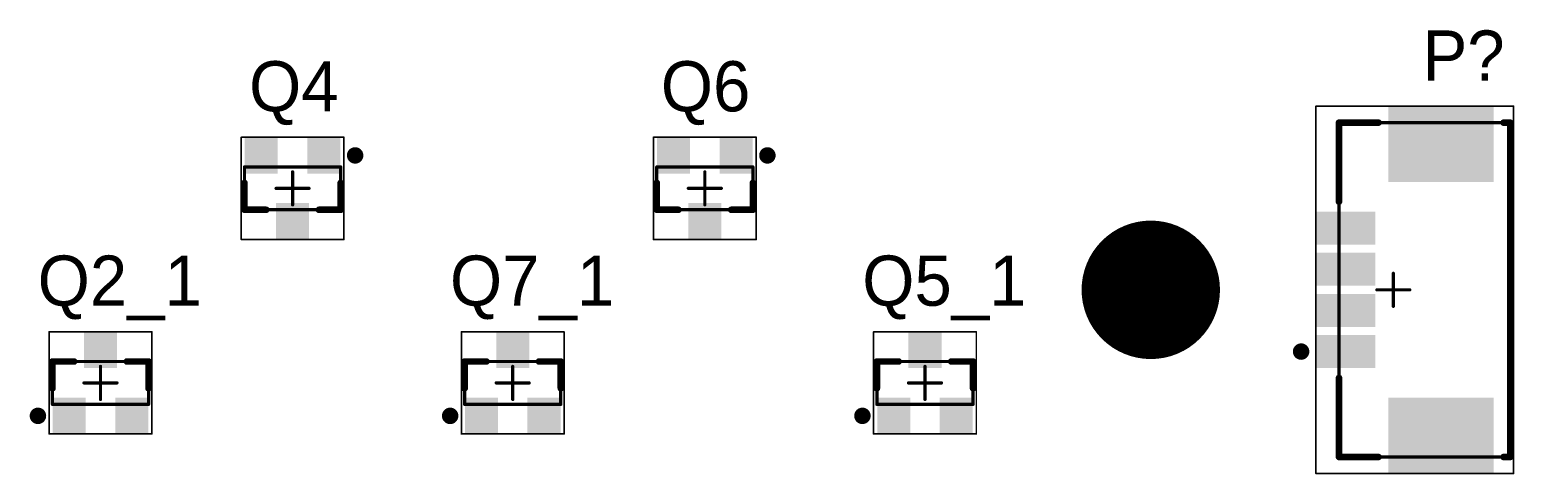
# Model space of a CAD drawing. Header units: millimetres. Extents: x 0 to 92.3, y -0.1 to 13.4.
# Drawn here: x 47.23 to 92.32, y -0.14 to 13.36 of the extents above; entities that cross this region are included whole.
import ezdxf

# ---------------------------------------------------------------- set-up
doc = ezdxf.new("R2010")
doc.units = ezdxf.units.MM
for name, color, linetype in [('BottomLayer', 5, 'Continuous'), ('BottomSolder', 6, 'Continuous'), ('Mechanical13', 56, 'Continuous'), ('Mechanical15', 56, 'Continuous'), ('MultiLayer', 9, 'Continuous'), ('PadHoleLayer', 156, 'Continuous'), ('TopLayer', 1, 'Continuous'), ('TopOverlay', 2, 'Continuous'), ('TopPaste', 8, 'Continuous'), ('TopSolder', 216, 'Continuous')]:
    doc.layers.add(name, color=color, linetype=linetype)

# ---------------------------------------------------------------- blocks, each defined once
blk = doc.blocks.new('ONSC_SOT_23_3_318_08_V_1')
at = {"layer": 'Mechanical13', "const_width": 0.1}
for points in [[(-0.65, 1.46), (-0.65, -1.46)], [(-0.65, 1.46), (0.65, 1.46)], [(0.65, 1.46), (0.65, -1.46)], [(-0.65, -1.46), (0.65, -1.46)]]:
    blk.add_lwpolyline(points, dxfattribs=at)
at = {"layer": 'Mechanical13', "const_width": 0.05}
for points in [[(-0.675, 1.46, 1), (-0.625, 1.46, 1)], [(-0.675, 1.46, 1), (-0.625, 1.46, 1)], [(0.625, 1.46, 1), (0.675, 1.46, 1)], [(0.625, 1.46, 1), (0.675, 1.46, 1)], [(-0.675, -1.46, 1), (-0.625, -1.46, 1)], [(-0.675, -1.46, 1), (-0.625, -1.46, 1)], [(0.625, -1.46, 1), (0.675, -1.46, 1)], [(0.625, -1.46, 1), (0.675, -1.46, 1)]]:
    blk.add_lwpolyline(points, format="xyb", close=True, dxfattribs=at)
at = {"layer": 'Mechanical15'}
for points, const_width in [([(-1.55, 1.56), (-1.55, -1.56)], 0.05), ([(-1.55, 1.56), (1.55, 1.56)], 0.05), ([(1.55, 1.56), (1.55, -1.56)], 0.05), ([(0, 0.5), (0, -0.5)], 0.1), ([(-0.5, 0), (0.5, 0)], 0.1), ([(-1.55, -1.56), (1.55, -1.56)], 0.05)]:
    blk.add_lwpolyline(points, dxfattribs=dict(at, const_width=const_width))
for points, const_width in [([(-1.562, 1.56, 1), (-1.538, 1.56, 1)], 0.025), ([(-1.562, 1.56, 1), (-1.538, 1.56, 1)], 0.025), ([(1.538, 1.56, 1), (1.562, 1.56, 1)], 0.025), ([(1.538, 1.56, 1), (1.562, 1.56, 1)], 0.025), ([(-0.025, 0.5, 1), (0.025, 0.5, 1)], 0.05), ([(-0.525, 0, 1), (-0.475, 0, 1)], 0.05), ([(0.475, 0, 1), (0.525, 0, 1)], 0.05), ([(-0.025, -0.5, 1), (0.025, -0.5, 1)], 0.05), ([(-1.562, -1.56, 1), (-1.538, -1.56, 1)], 0.025), ([(-1.562, -1.56, 1), (-1.538, -1.56, 1)], 0.025), ([(1.538, -1.56, 1), (1.562, -1.56, 1)], 0.025), ([(1.538, -1.56, 1), (1.562, -1.56, 1)], 0.025)]:
    blk.add_lwpolyline(points, format="xyb", close=True, dxfattribs=dict(at, const_width=const_width))
at = {"layer": 'TopLayer'}
for points in [[(-0.55, 0.55), (-0.55, 1.35), (-1.45, 0.55), (-1.45, 1.35)], [(1.45, -0.4), (1.45, 0.4), (0.55, -0.4), (0.55, 0.4)], [(-0.55, -1.35), (-0.55, -0.55), (-1.45, -1.35), (-1.45, -0.55)]]:
    blk.add_solid(points, dxfattribs=at)
at = {"layer": 'TopOverlay'}
for points, const_width in [([(-0.875, 1.9, 1), (-1.125, 1.9, 1)], 0.25), ([(-1.188, 1.9, 1), (-1.063, 1.9, 1)], 0.125), ([(-0.937, 1.9, 1), (-0.813, 1.9, 1)], 0.125), ([(-0.215, 1.46, 1), (-0.115, 1.46, 1)], 0.1), ([(0.6, 1.46, 1), (0.7, 1.46, 1)], 0.1), ([(0.6, 1.46, 1), (0.7, 1.46, 1)], 0.1), ([(0.6, 0.8, 1), (0.7, 0.8, 1)], 0.1), ([(0.6, -0.8, 1), (0.7, -0.8, 1)], 0.1), ([(-0.215, -1.46, 1), (-0.115, -1.46, 1)], 0.1), ([(0.6, -1.46, 1), (0.7, -1.46, 1)], 0.1), ([(0.6, -1.46, 1), (0.7, -1.46, 1)], 0.1)]:
    blk.add_lwpolyline(points, format="xyb", close=True, dxfattribs=dict(at, const_width=const_width))
at = {"layer": 'TopOverlay', "const_width": 0.2}
for points in [[(-0.165, 1.46), (0.65, 1.46)], [(0.65, 1.46), (0.65, 0.8)], [(0.65, -0.8), (0.65, -1.46)], [(-0.165, -1.46), (0.65, -1.46)]]:
    blk.add_lwpolyline(points, dxfattribs=at)
at = {"layer": 'TopPaste'}
for points in [[(-0.55, 0.55), (-0.55, 1.35), (-1.45, 0.55), (-1.45, 1.35)], [(1.45, -0.4), (1.45, 0.4), (0.55, -0.4), (0.55, 0.4)], [(-0.55, -1.35), (-0.55, -0.55), (-1.45, -1.35), (-1.45, -0.55)]]:
    blk.add_solid(points, dxfattribs=at)
at = {"layer": 'TopSolder'}
for points in [[(-0.448, 0.448), (-0.448, 1.452), (-1.552, 0.448), (-1.552, 1.452)], [(1.552, -0.502), (1.552, 0.502), (0.448, -0.502), (0.448, 0.502)], [(-0.448, -1.452), (-0.448, -0.448), (-1.552, -1.452), (-1.552, -0.448)]]:
    blk.add_solid(points, dxfattribs=at)
blk = doc.blocks.new('ONSC_SOT_23_3_318_08_V_3')
at = {"layer": 'Mechanical13', "const_width": 0.1}
for points in [[(-0.65, 1.46), (-0.65, -1.46)], [(-0.65, 1.46), (0.65, 1.46)], [(0.65, 1.46), (0.65, -1.46)], [(-0.65, -1.46), (0.65, -1.46)]]:
    blk.add_lwpolyline(points, dxfattribs=at)
at = {"layer": 'Mechanical13', "const_width": 0.05}
for points in [[(-0.675, 1.46, 1), (-0.625, 1.46, 1)], [(-0.675, 1.46, 1), (-0.625, 1.46, 1)], [(0.625, 1.46, 1), (0.675, 1.46, 1)], [(0.625, 1.46, 1), (0.675, 1.46, 1)], [(-0.675, -1.46, 1), (-0.625, -1.46, 1)], [(-0.675, -1.46, 1), (-0.625, -1.46, 1)], [(0.625, -1.46, 1), (0.675, -1.46, 1)], [(0.625, -1.46, 1), (0.675, -1.46, 1)]]:
    blk.add_lwpolyline(points, format="xyb", close=True, dxfattribs=at)
at = {"layer": 'Mechanical15'}
for points, const_width in [([(-1.55, 1.56), (-1.55, -1.56)], 0.05), ([(-1.55, 1.56), (1.55, 1.56)], 0.05), ([(1.55, 1.56), (1.55, -1.56)], 0.05), ([(0, 0.5), (0, -0.5)], 0.1), ([(-0.5, 0), (0.5, 0)], 0.1), ([(-1.55, -1.56), (1.55, -1.56)], 0.05)]:
    blk.add_lwpolyline(points, dxfattribs=dict(at, const_width=const_width))
for points, const_width in [([(-1.562, 1.56, 1), (-1.538, 1.56, 1)], 0.025), ([(-1.562, 1.56, 1), (-1.538, 1.56, 1)], 0.025), ([(1.538, 1.56, 1), (1.562, 1.56, 1)], 0.025), ([(1.538, 1.56, 1), (1.562, 1.56, 1)], 0.025), ([(-0.025, 0.5, 1), (0.025, 0.5, 1)], 0.05), ([(-0.525, 0, 1), (-0.475, 0, 1)], 0.05), ([(0.475, 0, 1), (0.525, 0, 1)], 0.05), ([(-0.025, -0.5, 1), (0.025, -0.5, 1)], 0.05), ([(-1.562, -1.56, 1), (-1.538, -1.56, 1)], 0.025), ([(-1.562, -1.56, 1), (-1.538, -1.56, 1)], 0.025), ([(1.538, -1.56, 1), (1.562, -1.56, 1)], 0.025), ([(1.538, -1.56, 1), (1.562, -1.56, 1)], 0.025)]:
    blk.add_lwpolyline(points, format="xyb", close=True, dxfattribs=dict(at, const_width=const_width))
at = {"layer": 'TopLayer'}
for points in [[(-0.55, 0.55), (-0.55, 1.35), (-1.45, 0.55), (-1.45, 1.35)], [(1.45, -0.4), (1.45, 0.4), (0.55, -0.4), (0.55, 0.4)], [(-0.55, -1.35), (-0.55, -0.55), (-1.45, -1.35), (-1.45, -0.55)]]:
    blk.add_solid(points, dxfattribs=at)
at = {"layer": 'TopOverlay'}
for points, const_width in [([(-0.875, 1.9, 1), (-1.125, 1.9, 1)], 0.25), ([(-1.188, 1.9, 1), (-1.063, 1.9, 1)], 0.125), ([(-0.937, 1.9, 1), (-0.813, 1.9, 1)], 0.125), ([(-0.215, 1.46, 1), (-0.115, 1.46, 1)], 0.1), ([(0.6, 1.46, 1), (0.7, 1.46, 1)], 0.1), ([(0.6, 1.46, 1), (0.7, 1.46, 1)], 0.1), ([(0.6, 0.8, 1), (0.7, 0.8, 1)], 0.1), ([(0.6, -0.8, 1), (0.7, -0.8, 1)], 0.1), ([(-0.215, -1.46, 1), (-0.115, -1.46, 1)], 0.1), ([(0.6, -1.46, 1), (0.7, -1.46, 1)], 0.1), ([(0.6, -1.46, 1), (0.7, -1.46, 1)], 0.1)]:
    blk.add_lwpolyline(points, format="xyb", close=True, dxfattribs=dict(at, const_width=const_width))
at = {"layer": 'TopOverlay', "const_width": 0.2}
for points in [[(-0.165, 1.46), (0.65, 1.46)], [(0.65, 1.46), (0.65, 0.8)], [(0.65, -0.8), (0.65, -1.46)], [(-0.165, -1.46), (0.65, -1.46)]]:
    blk.add_lwpolyline(points, dxfattribs=at)
at = {"layer": 'TopPaste'}
for points in [[(-0.55, 0.55), (-0.55, 1.35), (-1.45, 0.55), (-1.45, 1.35)], [(1.45, -0.4), (1.45, 0.4), (0.55, -0.4), (0.55, 0.4)], [(-0.55, -1.35), (-0.55, -0.55), (-1.45, -1.35), (-1.45, -0.55)]]:
    blk.add_solid(points, dxfattribs=at)
at = {"layer": 'TopSolder'}
for points in [[(-0.448, 0.448), (-0.448, 1.452), (-1.552, 0.448), (-1.552, 1.452)], [(1.552, -0.502), (1.552, 0.502), (0.448, -0.502), (0.448, 0.502)], [(-0.448, -1.452), (-0.448, -0.448), (-1.552, -1.452), (-1.552, -0.448)]]:
    blk.add_solid(points, dxfattribs=at)
blk = doc.blocks.new('ONSC_SOT_23_3_318_08_V_5')
at = {"layer": 'Mechanical13', "const_width": 0.1}
for points in [[(-0.65, 1.46), (-0.65, -1.46)], [(-0.65, 1.46), (0.65, 1.46)], [(0.65, 1.46), (0.65, -1.46)], [(-0.65, -1.46), (0.65, -1.46)]]:
    blk.add_lwpolyline(points, dxfattribs=at)
at = {"layer": 'Mechanical13', "const_width": 0.05}
for points in [[(-0.675, 1.46, 1), (-0.625, 1.46, 1)], [(-0.675, 1.46, 1), (-0.625, 1.46, 1)], [(0.625, 1.46, 1), (0.675, 1.46, 1)], [(0.625, 1.46, 1), (0.675, 1.46, 1)], [(-0.675, -1.46, 1), (-0.625, -1.46, 1)], [(-0.675, -1.46, 1), (-0.625, -1.46, 1)], [(0.625, -1.46, 1), (0.675, -1.46, 1)], [(0.625, -1.46, 1), (0.675, -1.46, 1)]]:
    blk.add_lwpolyline(points, format="xyb", close=True, dxfattribs=at)
at = {"layer": 'Mechanical15'}
for points, const_width in [([(-1.55, 1.56), (-1.55, -1.56)], 0.05), ([(-1.55, 1.56), (1.55, 1.56)], 0.05), ([(1.55, 1.56), (1.55, -1.56)], 0.05), ([(0, 0.5), (0, -0.5)], 0.1), ([(-0.5, 0), (0.5, 0)], 0.1), ([(-1.55, -1.56), (1.55, -1.56)], 0.05)]:
    blk.add_lwpolyline(points, dxfattribs=dict(at, const_width=const_width))
for points, const_width in [([(-1.562, 1.56, 1), (-1.538, 1.56, 1)], 0.025), ([(-1.562, 1.56, 1), (-1.538, 1.56, 1)], 0.025), ([(1.538, 1.56, 1), (1.562, 1.56, 1)], 0.025), ([(1.538, 1.56, 1), (1.562, 1.56, 1)], 0.025), ([(-0.025, 0.5, 1), (0.025, 0.5, 1)], 0.05), ([(-0.525, 0, 1), (-0.475, 0, 1)], 0.05), ([(0.475, 0, 1), (0.525, 0, 1)], 0.05), ([(-0.025, -0.5, 1), (0.025, -0.5, 1)], 0.05), ([(-1.562, -1.56, 1), (-1.538, -1.56, 1)], 0.025), ([(-1.562, -1.56, 1), (-1.538, -1.56, 1)], 0.025), ([(1.538, -1.56, 1), (1.562, -1.56, 1)], 0.025), ([(1.538, -1.56, 1), (1.562, -1.56, 1)], 0.025)]:
    blk.add_lwpolyline(points, format="xyb", close=True, dxfattribs=dict(at, const_width=const_width))
at = {"layer": 'TopLayer'}
for points in [[(-0.55, 0.55), (-0.55, 1.35), (-1.45, 0.55), (-1.45, 1.35)], [(1.45, -0.4), (1.45, 0.4), (0.55, -0.4), (0.55, 0.4)], [(-0.55, -1.35), (-0.55, -0.55), (-1.45, -1.35), (-1.45, -0.55)]]:
    blk.add_solid(points, dxfattribs=at)
at = {"layer": 'TopOverlay'}
for points, const_width in [([(-0.875, 1.9, 1), (-1.125, 1.9, 1)], 0.25), ([(-1.188, 1.9, 1), (-1.063, 1.9, 1)], 0.125), ([(-0.937, 1.9, 1), (-0.813, 1.9, 1)], 0.125), ([(-0.215, 1.46, 1), (-0.115, 1.46, 1)], 0.1), ([(0.6, 1.46, 1), (0.7, 1.46, 1)], 0.1), ([(0.6, 1.46, 1), (0.7, 1.46, 1)], 0.1), ([(0.6, 0.8, 1), (0.7, 0.8, 1)], 0.1), ([(0.6, -0.8, 1), (0.7, -0.8, 1)], 0.1), ([(-0.215, -1.46, 1), (-0.115, -1.46, 1)], 0.1), ([(0.6, -1.46, 1), (0.7, -1.46, 1)], 0.1), ([(0.6, -1.46, 1), (0.7, -1.46, 1)], 0.1)]:
    blk.add_lwpolyline(points, format="xyb", close=True, dxfattribs=dict(at, const_width=const_width))
at = {"layer": 'TopOverlay', "const_width": 0.2}
for points in [[(-0.165, 1.46), (0.65, 1.46)], [(0.65, 1.46), (0.65, 0.8)], [(0.65, -0.8), (0.65, -1.46)], [(-0.165, -1.46), (0.65, -1.46)]]:
    blk.add_lwpolyline(points, dxfattribs=at)
at = {"layer": 'TopPaste'}
for points in [[(-0.55, 0.55), (-0.55, 1.35), (-1.45, 0.55), (-1.45, 1.35)], [(1.45, -0.4), (1.45, 0.4), (0.55, -0.4), (0.55, 0.4)], [(-0.55, -1.35), (-0.55, -0.55), (-1.45, -1.35), (-1.45, -0.55)]]:
    blk.add_solid(points, dxfattribs=at)
at = {"layer": 'TopSolder'}
for points in [[(-0.448, 0.448), (-0.448, 1.452), (-1.552, 0.448), (-1.552, 1.452)], [(1.552, -0.502), (1.552, 0.502), (0.448, -0.502), (0.448, 0.502)], [(-0.448, -1.452), (-0.448, -0.448), (-1.552, -1.452), (-1.552, -0.448)]]:
    blk.add_solid(points, dxfattribs=at)
blk = doc.blocks.new('MOLEX_53261_0471_V_6')
at = {"layer": 'Mechanical13', "const_width": 0.1}
for points in [[(-5.075, 1.65), (-5.075, -3.55)], [(-5.075, 1.65), (5.075, 1.65)], [(5.075, 1.65), (5.075, -3.55)], [(-5.075, -3.55), (5.075, -3.55)]]:
    blk.add_lwpolyline(points, dxfattribs=at)
at = {"layer": 'Mechanical13', "const_width": 0.05}
for points in [[(-5.1, 1.65, 1), (-5.05, 1.65, 1)], [(-5.1, 1.65, 1), (-5.05, 1.65, 1)], [(5.05, 1.65, 1), (5.1, 1.65, 1)], [(5.05, 1.65, 1), (5.1, 1.65, 1)], [(-5.1, -3.55, 1), (-5.05, -3.55, 1)], [(-5.1, -3.55, 1), (-5.05, -3.55, 1)], [(5.05, -3.55, 1), (5.1, -3.55, 1)], [(5.05, -3.55, 1), (5.1, -3.55, 1)]]:
    blk.add_lwpolyline(points, format="xyb", close=True, dxfattribs=at)
at = {"layer": 'Mechanical15'}
for points, const_width in [([(-5.575, 2.35), (-5.575, -3.65)], 0.05), ([(-5.575, 2.35), (5.575, 2.35)], 0.05), ([(5.575, 2.35), (5.575, -3.65)], 0.05), ([(0, 0.5), (0, -0.5)], 0.1), ([(-0.5, 0), (0.5, 0)], 0.1), ([(-5.575, -3.65), (5.575, -3.65)], 0.05)]:
    blk.add_lwpolyline(points, dxfattribs=dict(at, const_width=const_width))
for points, const_width in [([(-5.587, 2.35, 1), (-5.563, 2.35, 1)], 0.025), ([(-5.587, 2.35, 1), (-5.563, 2.35, 1)], 0.025), ([(5.563, 2.35, 1), (5.587, 2.35, 1)], 0.025), ([(5.563, 2.35, 1), (5.587, 2.35, 1)], 0.025), ([(-0.025, 0.5, 1), (0.025, 0.5, 1)], 0.05), ([(-0.525, 0, 1), (-0.475, 0, 1)], 0.05), ([(0.475, 0, 1), (0.525, 0, 1)], 0.05), ([(-0.025, -0.5, 1), (0.025, -0.5, 1)], 0.05), ([(-5.587, -3.65, 1), (-5.563, -3.65, 1)], 0.025), ([(-5.587, -3.65, 1), (-5.563, -3.65, 1)], 0.025), ([(5.563, -3.65, 1), (5.587, -3.65, 1)], 0.025), ([(5.563, -3.65, 1), (5.587, -3.65, 1)], 0.025)]:
    blk.add_lwpolyline(points, format="xyb", close=True, dxfattribs=dict(at, const_width=const_width))
at = {"layer": 'TopLayer'}
for points in [[(-2.275, 0.65), (-1.475, 0.65), (-2.275, 2.25), (-1.475, 2.25)], [(-1.025, 0.65), (-0.225, 0.65), (-1.025, 2.25), (-0.225, 2.25)], [(0.225, 0.65), (1.025, 0.65), (0.225, 2.25), (1.025, 2.25)], [(1.475, 0.65), (2.275, 0.65), (1.475, 2.25), (2.275, 2.25)], [(-5.475, -2.95), (-3.375, -2.95), (-5.475, 0.05), (-3.375, 0.05)], [(5.475, 0.05), (3.375, 0.05), (5.475, -2.95), (3.375, -2.95)]]:
    blk.add_solid(points, dxfattribs=at)
at = {"layer": 'TopOverlay'}
for points, const_width in [([(-1.75, 2.8, 1), (-2, 2.8, 1)], 0.25), ([(-2.063, 2.8, 1), (-1.938, 2.8, 1)], 0.125), ([(-1.812, 2.8, 1), (-1.687, 2.8, 1)], 0.125), ([(-5.125, 1.65, 1), (-5.025, 1.65, 1)], 0.1), ([(-5.125, 1.65, 1), (-5.025, 1.65, 1)], 0.1), ([(-2.725, 1.65, 1), (-2.625, 1.65, 1)], 0.1), ([(2.625, 1.65, 1), (2.725, 1.65, 1)], 0.1), ([(5.025, 1.65, 1), (5.125, 1.65, 1)], 0.1), ([(5.025, 1.65, 1), (5.125, 1.65, 1)], 0.1), ([(-5.125, 0.45, 1), (-5.025, 0.45, 1)], 0.1), ([(5.025, 0.45, 1), (5.125, 0.45, 1)], 0.1), ([(-5.125, -3.35, 1), (-5.025, -3.35, 1)], 0.1), ([(-5.125, -3.55, 1), (-5.025, -3.55, 1)], 0.1), ([(-5.125, -3.55, 1), (-5.025, -3.55, 1)], 0.1), ([(5.025, -3.35, 1), (5.125, -3.35, 1)], 0.1), ([(5.025, -3.55, 1), (5.125, -3.55, 1)], 0.1), ([(5.025, -3.55, 1), (5.125, -3.55, 1)], 0.1)]:
    blk.add_lwpolyline(points, format="xyb", close=True, dxfattribs=dict(at, const_width=const_width))
at = {"layer": 'TopOverlay', "const_width": 0.2}
for points in [[(-5.075, 1.65), (-2.675, 1.65)], [(-5.075, 1.65), (-5.075, 0.45)], [(2.675, 1.65), (5.075, 1.65)], [(5.075, 1.65), (5.075, 0.45)], [(-5.075, -3.35), (-5.075, -3.55)], [(-5.075, -3.55), (5.075, -3.55)], [(5.075, -3.35), (5.075, -3.55)]]:
    blk.add_lwpolyline(points, dxfattribs=at)
at = {"layer": 'TopPaste'}
for points in [[(-2.275, 0.65), (-1.475, 0.65), (-2.275, 2.25), (-1.475, 2.25)], [(-1.025, 0.65), (-0.225, 0.65), (-1.025, 2.25), (-0.225, 2.25)], [(0.225, 0.65), (1.025, 0.65), (0.225, 2.25), (1.025, 2.25)], [(1.475, 0.65), (2.275, 0.65), (1.475, 2.25), (2.275, 2.25)], [(-5.475, -2.95), (-3.375, -2.95), (-5.475, 0.05), (-3.375, 0.05)], [(5.475, 0.05), (3.375, 0.05), (5.475, -2.95), (3.375, -2.95)]]:
    blk.add_solid(points, dxfattribs=at)
at = {"layer": 'TopSolder'}
for points in [[(-2.377, 0.548), (-1.373, 0.548), (-2.377, 2.352), (-1.373, 2.352)], [(-1.127, 0.548), (-0.123, 0.548), (-1.127, 2.352), (-0.123, 2.352)], [(0.123, 0.548), (1.127, 0.548), (0.123, 2.352), (1.127, 2.352)], [(1.373, 0.548), (2.377, 0.548), (1.373, 2.352), (2.377, 2.352)], [(-5.577, -3.052), (-3.273, -3.052), (-5.577, 0.152), (-3.273, 0.152)], [(5.577, 0.152), (3.273, 0.152), (5.577, -3.052), (3.273, -3.052)]]:
    blk.add_solid(points, dxfattribs=at)
blk = doc.blocks.new('ONSC_SOT_23_3_318_08_V_9')
at = {"layer": 'Mechanical13', "const_width": 0.1}
for points in [[(-0.65, -1.46), (-0.65, 1.46)], [(0.65, 1.46), (-0.65, 1.46)], [(0.65, -1.46), (0.65, 1.46)], [(0.65, -1.46), (-0.65, -1.46)]]:
    blk.add_lwpolyline(points, dxfattribs=at)
at = {"layer": 'Mechanical13', "const_width": 0.05}
for points in [[(-0.675, 1.46, 1), (-0.625, 1.46, 1)], [(-0.675, 1.46, 1), (-0.625, 1.46, 1)], [(0.625, 1.46, 1), (0.675, 1.46, 1)], [(0.625, 1.46, 1), (0.675, 1.46, 1)], [(-0.675, -1.46, 1), (-0.625, -1.46, 1)], [(-0.675, -1.46, 1), (-0.625, -1.46, 1)], [(0.625, -1.46, 1), (0.675, -1.46, 1)], [(0.625, -1.46, 1), (0.675, -1.46, 1)]]:
    blk.add_lwpolyline(points, format="xyb", close=True, dxfattribs=at)
at = {"layer": 'Mechanical15'}
for points, const_width in [([(-1.55, -1.56), (-1.55, 1.56)], 0.05), ([(1.55, 1.56), (-1.55, 1.56)], 0.05), ([(1.55, -1.56), (1.55, 1.56)], 0.05), ([(0, -0.5), (0, 0.5)], 0.1), ([(0.5, 0), (-0.5, 0)], 0.1), ([(1.55, -1.56), (-1.55, -1.56)], 0.05)]:
    blk.add_lwpolyline(points, dxfattribs=dict(at, const_width=const_width))
for points, const_width in [([(-1.562, 1.56, 1), (-1.538, 1.56, 1)], 0.025), ([(-1.562, 1.56, 1), (-1.538, 1.56, 1)], 0.025), ([(1.538, 1.56, 1), (1.562, 1.56, 1)], 0.025), ([(1.538, 1.56, 1), (1.562, 1.56, 1)], 0.025), ([(-0.025, 0.5, 1), (0.025, 0.5, 1)], 0.05), ([(-0.525, 0, 1), (-0.475, 0, 1)], 0.05), ([(0.475, 0, 1), (0.525, 0, 1)], 0.05), ([(-0.025, -0.5, 1), (0.025, -0.5, 1)], 0.05), ([(-1.562, -1.56, 1), (-1.538, -1.56, 1)], 0.025), ([(-1.562, -1.56, 1), (-1.538, -1.56, 1)], 0.025), ([(1.538, -1.56, 1), (1.562, -1.56, 1)], 0.025), ([(1.538, -1.56, 1), (1.562, -1.56, 1)], 0.025)]:
    blk.add_lwpolyline(points, format="xyb", close=True, dxfattribs=dict(at, const_width=const_width))
at = {"layer": 'TopLayer'}
for points in [[(-0.55, 0.55), (-0.55, 1.35), (-1.45, 0.55), (-1.45, 1.35)], [(1.45, -0.4), (1.45, 0.4), (0.55, -0.4), (0.55, 0.4)], [(-0.55, -1.35), (-0.55, -0.55), (-1.45, -1.35), (-1.45, -0.55)]]:
    blk.add_solid(points, dxfattribs=at)
at = {"layer": 'TopOverlay'}
for points, const_width in [([(-0.875, 1.9, 1), (-1.125, 1.9, 1)], 0.25), ([(-1.188, 1.9, 1), (-1.063, 1.9, 1)], 0.125), ([(-0.937, 1.9, 1), (-0.813, 1.9, 1)], 0.125), ([(-0.215, 1.46, 1), (-0.115, 1.46, 1)], 0.1), ([(0.6, 1.46, 1), (0.7, 1.46, 1)], 0.1), ([(0.6, 1.46, 1), (0.7, 1.46, 1)], 0.1), ([(0.6, 0.8, 1), (0.7, 0.8, 1)], 0.1), ([(0.6, -0.8, 1), (0.7, -0.8, 1)], 0.1), ([(-0.215, -1.46, 1), (-0.115, -1.46, 1)], 0.1), ([(0.6, -1.46, 1), (0.7, -1.46, 1)], 0.1), ([(0.6, -1.46, 1), (0.7, -1.46, 1)], 0.1)]:
    blk.add_lwpolyline(points, format="xyb", close=True, dxfattribs=dict(at, const_width=const_width))
at = {"layer": 'TopOverlay', "const_width": 0.2}
for points in [[(0.65, 1.46), (-0.165, 1.46)], [(0.65, 0.8), (0.65, 1.46)], [(0.65, -1.46), (0.65, -0.8)], [(0.65, -1.46), (-0.165, -1.46)]]:
    blk.add_lwpolyline(points, dxfattribs=at)
at = {"layer": 'TopPaste'}
for points in [[(-0.55, 0.55), (-0.55, 1.35), (-1.45, 0.55), (-1.45, 1.35)], [(1.45, -0.4), (1.45, 0.4), (0.55, -0.4), (0.55, 0.4)], [(-0.55, -1.35), (-0.55, -0.55), (-1.45, -1.35), (-1.45, -0.55)]]:
    blk.add_solid(points, dxfattribs=at)
at = {"layer": 'TopSolder'}
for points in [[(-0.448, 0.448), (-0.448, 1.452), (-1.552, 0.448), (-1.552, 1.452)], [(1.552, -0.502), (1.552, 0.502), (0.448, -0.502), (0.448, 0.502)], [(-0.448, -1.452), (-0.448, -0.448), (-1.552, -1.452), (-1.552, -0.448)]]:
    blk.add_solid(points, dxfattribs=at)
blk = doc.blocks.new('ONSC_SOT_23_3_318_08_V_11')
at = {"layer": 'Mechanical13', "const_width": 0.1}
for points in [[(-0.65, -1.46), (-0.65, 1.46)], [(0.65, 1.46), (-0.65, 1.46)], [(0.65, -1.46), (0.65, 1.46)], [(0.65, -1.46), (-0.65, -1.46)]]:
    blk.add_lwpolyline(points, dxfattribs=at)
at = {"layer": 'Mechanical13', "const_width": 0.05}
for points in [[(-0.675, 1.46, 1), (-0.625, 1.46, 1)], [(-0.675, 1.46, 1), (-0.625, 1.46, 1)], [(0.625, 1.46, 1), (0.675, 1.46, 1)], [(0.625, 1.46, 1), (0.675, 1.46, 1)], [(-0.675, -1.46, 1), (-0.625, -1.46, 1)], [(-0.675, -1.46, 1), (-0.625, -1.46, 1)], [(0.625, -1.46, 1), (0.675, -1.46, 1)], [(0.625, -1.46, 1), (0.675, -1.46, 1)]]:
    blk.add_lwpolyline(points, format="xyb", close=True, dxfattribs=at)
at = {"layer": 'Mechanical15'}
for points, const_width in [([(-1.55, -1.56), (-1.55, 1.56)], 0.05), ([(1.55, 1.56), (-1.55, 1.56)], 0.05), ([(1.55, -1.56), (1.55, 1.56)], 0.05), ([(0, -0.5), (0, 0.5)], 0.1), ([(0.5, 0), (-0.5, 0)], 0.1), ([(1.55, -1.56), (-1.55, -1.56)], 0.05)]:
    blk.add_lwpolyline(points, dxfattribs=dict(at, const_width=const_width))
for points, const_width in [([(-1.562, 1.56, 1), (-1.538, 1.56, 1)], 0.025), ([(-1.562, 1.56, 1), (-1.538, 1.56, 1)], 0.025), ([(1.538, 1.56, 1), (1.562, 1.56, 1)], 0.025), ([(1.538, 1.56, 1), (1.562, 1.56, 1)], 0.025), ([(-0.025, 0.5, 1), (0.025, 0.5, 1)], 0.05), ([(-0.525, 0, 1), (-0.475, 0, 1)], 0.05), ([(0.475, 0, 1), (0.525, 0, 1)], 0.05), ([(-0.025, -0.5, 1), (0.025, -0.5, 1)], 0.05), ([(-1.562, -1.56, 1), (-1.538, -1.56, 1)], 0.025), ([(-1.562, -1.56, 1), (-1.538, -1.56, 1)], 0.025), ([(1.538, -1.56, 1), (1.562, -1.56, 1)], 0.025), ([(1.538, -1.56, 1), (1.562, -1.56, 1)], 0.025)]:
    blk.add_lwpolyline(points, format="xyb", close=True, dxfattribs=dict(at, const_width=const_width))
at = {"layer": 'TopLayer'}
for points in [[(-0.55, 0.55), (-0.55, 1.35), (-1.45, 0.55), (-1.45, 1.35)], [(1.45, -0.4), (1.45, 0.4), (0.55, -0.4), (0.55, 0.4)], [(-0.55, -1.35), (-0.55, -0.55), (-1.45, -1.35), (-1.45, -0.55)]]:
    blk.add_solid(points, dxfattribs=at)
at = {"layer": 'TopOverlay'}
for points, const_width in [([(-0.875, 1.9, 1), (-1.125, 1.9, 1)], 0.25), ([(-1.188, 1.9, 1), (-1.063, 1.9, 1)], 0.125), ([(-0.937, 1.9, 1), (-0.813, 1.9, 1)], 0.125), ([(-0.215, 1.46, 1), (-0.115, 1.46, 1)], 0.1), ([(0.6, 1.46, 1), (0.7, 1.46, 1)], 0.1), ([(0.6, 1.46, 1), (0.7, 1.46, 1)], 0.1), ([(0.6, 0.8, 1), (0.7, 0.8, 1)], 0.1), ([(0.6, -0.8, 1), (0.7, -0.8, 1)], 0.1), ([(-0.215, -1.46, 1), (-0.115, -1.46, 1)], 0.1), ([(0.6, -1.46, 1), (0.7, -1.46, 1)], 0.1), ([(0.6, -1.46, 1), (0.7, -1.46, 1)], 0.1)]:
    blk.add_lwpolyline(points, format="xyb", close=True, dxfattribs=dict(at, const_width=const_width))
at = {"layer": 'TopOverlay', "const_width": 0.2}
for points in [[(0.65, 1.46), (-0.165, 1.46)], [(0.65, 0.8), (0.65, 1.46)], [(0.65, -1.46), (0.65, -0.8)], [(0.65, -1.46), (-0.165, -1.46)]]:
    blk.add_lwpolyline(points, dxfattribs=at)
at = {"layer": 'TopPaste'}
for points in [[(-0.55, 0.55), (-0.55, 1.35), (-1.45, 0.55), (-1.45, 1.35)], [(1.45, -0.4), (1.45, 0.4), (0.55, -0.4), (0.55, 0.4)], [(-0.55, -1.35), (-0.55, -0.55), (-1.45, -1.35), (-1.45, -0.55)]]:
    blk.add_solid(points, dxfattribs=at)
at = {"layer": 'TopSolder'}
for points in [[(-0.448, 0.448), (-0.448, 1.452), (-1.552, 0.448), (-1.552, 1.452)], [(1.552, -0.502), (1.552, 0.502), (0.448, -0.502), (0.448, 0.502)], [(-0.448, -1.452), (-0.448, -0.448), (-1.552, -1.452), (-1.552, -0.448)]]:
    blk.add_solid(points, dxfattribs=at)

msp = doc.modelspace()

# ---------------------------------------------------------------- linework, layer by layer
at = {"layer": 'BottomLayer', "const_width": 2}
msp.add_lwpolyline([(80.28, 5.461, 1), (82.28, 5.461, 1)], format="xyb", close=True, dxfattribs=at)
at = {"layer": 'BottomSolder', "const_width": 2.102}
msp.add_lwpolyline([(80.229, 5.461, 1), (82.331, 5.461, 1)], format="xyb", close=True, dxfattribs=at)
at = {"layer": 'MultiLayer', "const_width": 2}
msp.add_lwpolyline([(80.28, 5.461, 1), (82.28, 5.461, 1)], format="xyb", close=True, dxfattribs=at)
at = {"layer": 'PadHoleLayer', "const_width": 1.2}
msp.add_lwpolyline([(80.68, 5.461, 1), (81.88, 5.461, 1)], format="xyb", close=True, dxfattribs=at)
at = {"layer": 'TopLayer', "const_width": 2}
msp.add_lwpolyline([(80.28, 5.461, 1), (82.28, 5.461, 1)], format="xyb", close=True, dxfattribs=at)
at = {"layer": 'TopSolder', "const_width": 2.102}
msp.add_lwpolyline([(80.229, 5.461, 1), (82.331, 5.461, 1)], format="xyb", close=True, dxfattribs=at)

# ---------------------------------------------------------------- block references
for name, p, rotation in [('MOLEX_53261_0471_V_6', (88.646, 5.461), 90), ('ONSC_SOT_23_3_318_08_V_11', (55.215, 8.541), 270), ('ONSC_SOT_23_3_318_08_V_9', (67.736, 8.541), 270), ('ONSC_SOT_23_3_318_08_V_1', (49.381, 2.635), 90), ('ONSC_SOT_23_3_318_08_V_5', (61.901, 2.635), 90), ('ONSC_SOT_23_3_318_08_V_3', (74.422, 2.635), 90)]:
    msp.add_blockref(name, p, dxfattribs=dict(rotation=rotation))

# ---------------------------------------------------------------- texts
at = {"layer": 'TopOverlay'}
for s, p in [('P?', (89.535, 11.811)), ('Q4', (53.894, 10.878)), ('Q6', (66.4, 10.878)), ('Q2_1', (47.473, 4.978)), ('Q7_1', (59.995, 4.978)), ('Q5_1', (72.517, 4.978))]:
    msp.add_text(s, height=1.524, dxfattribs=at).set_placement(p)

doc.saveas('drawing.dxf')
